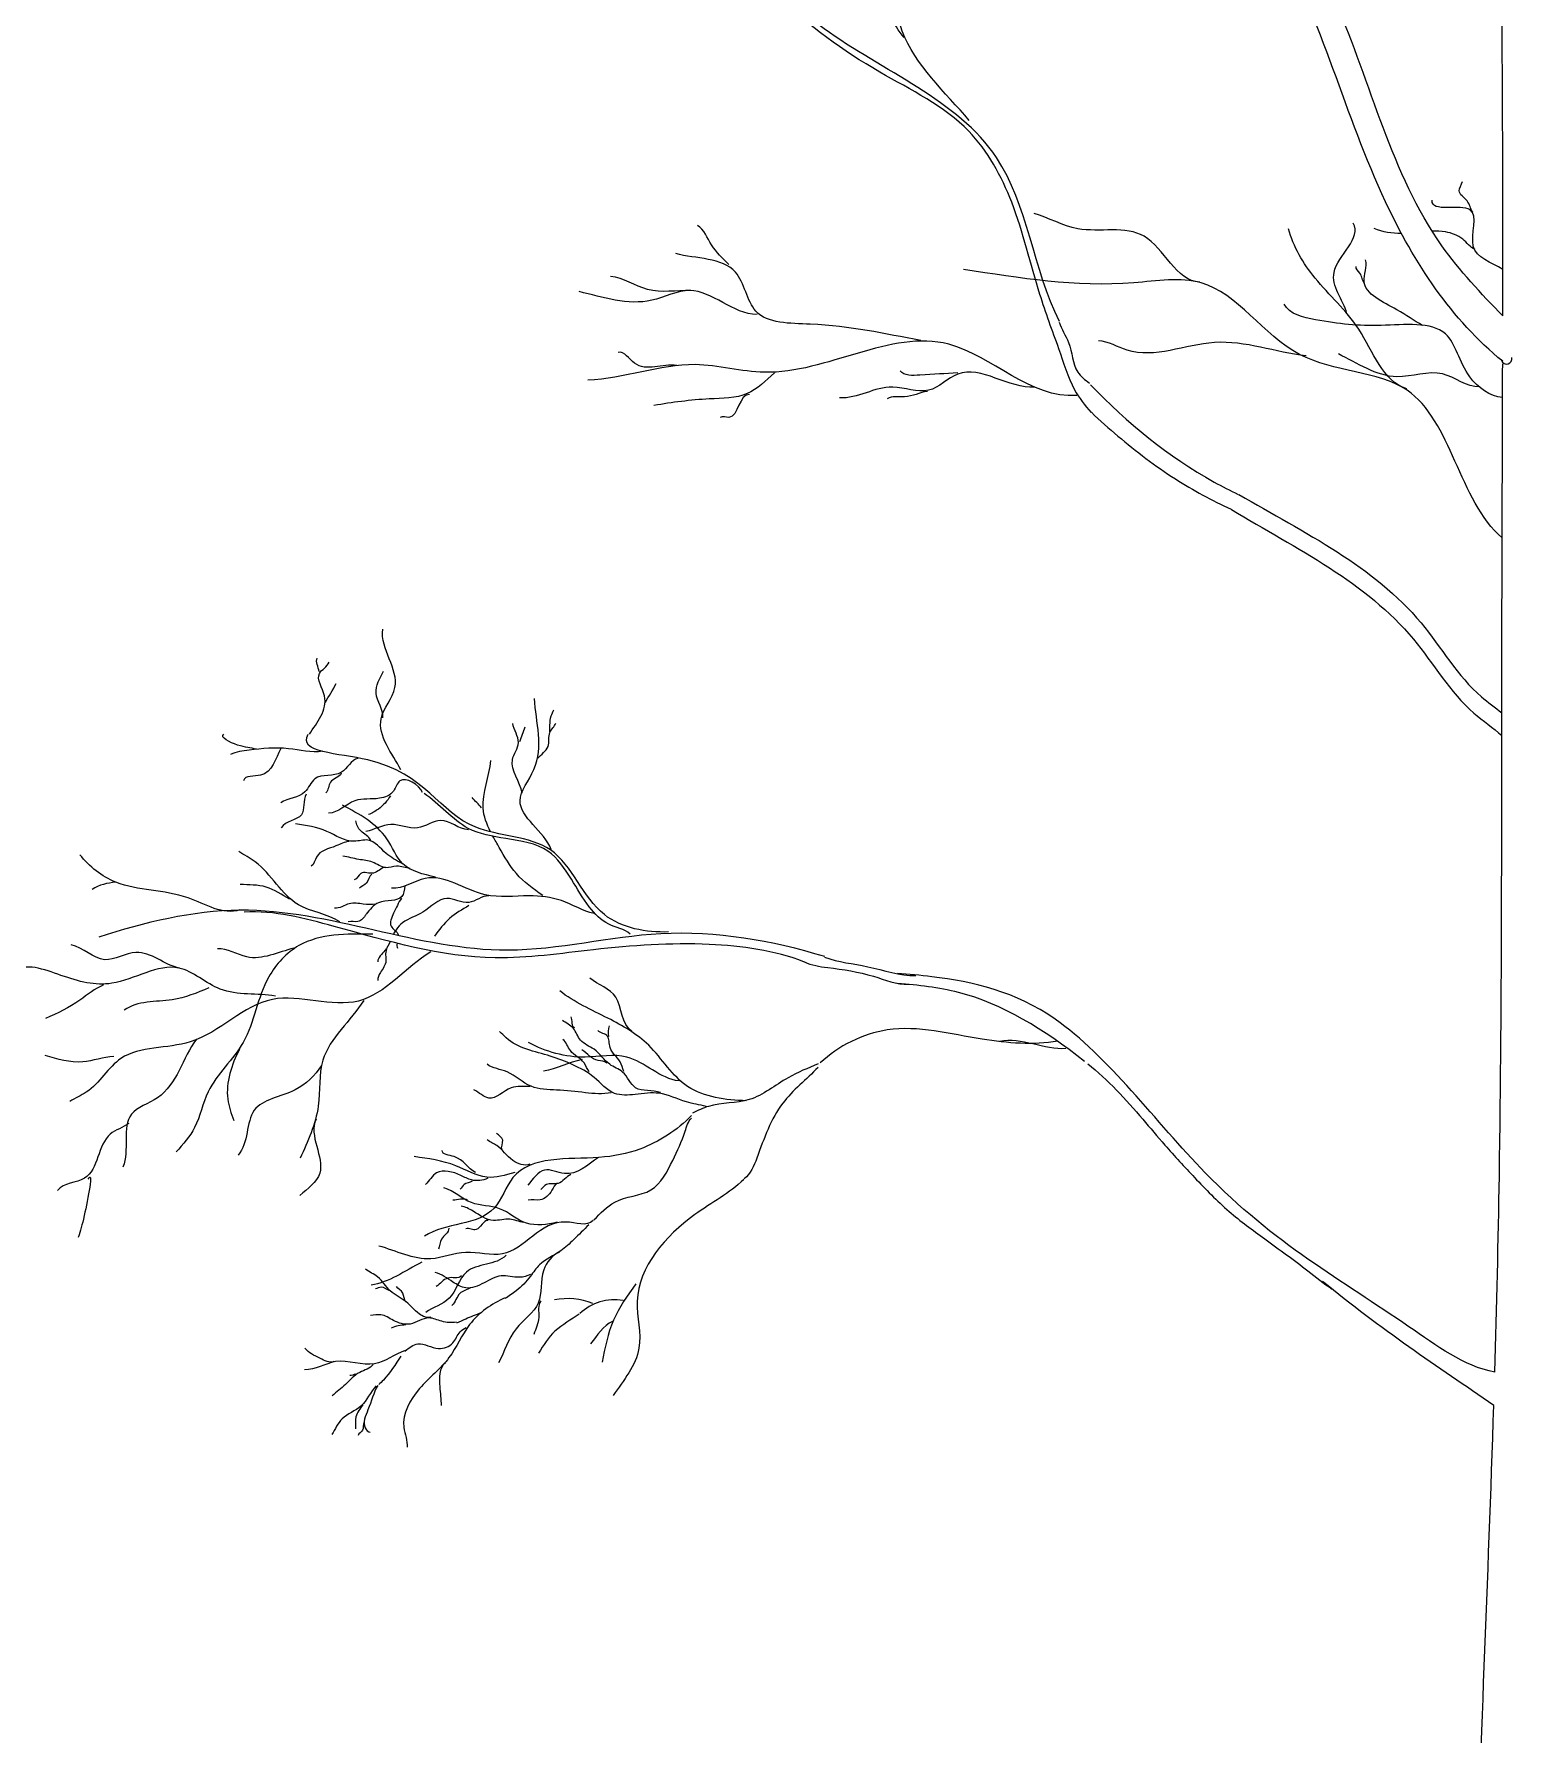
# Model space of a CAD drawing. Header units: millimetres. Extents: x 87938 to 265635, y 330093 to 434310.
# Drawn here: x 185433 to 187851, y 335322 to 338105 of the extents above; entities that cross this region are included whole.
import ezdxf

# ---------------------------------------------------------------- set-up
doc = ezdxf.new("R2010")
doc.units = ezdxf.units.MM

# ---------------------------------------------------------------- blocks, each defined once
blk = doc.blocks.new('A$C62A603CB')
for centre, radius, start, end in [((4130.4, 6994.7), 12.5, 197.6382, 14.2584), ((1935.9, 4637.7), 160, 68.2823, 101.0479), ((2045.8, 4677.4), 117.7, 80.2065, 133.6037)]:
    blk.add_arc(centre, radius, start, end)
for points, start_tangent, end_tangent in [([(3085.3, 7081.4), (2938.2, 7465.3), (2535.3, 7766.1), (2167, 8259.9), (1776.7, 8769.1), (1635.1, 8772.5), (1390, 8815.8)], (-0.44236, 0.896838), (-0.9714, 0.237451)), ([(2874.7, 7551.2), (2718, 7760.5), (2697.3, 7935.4), (2671.6, 8153.9), (2599.7, 8267.8), (2508.1, 8600.1), (2418, 8733.1)], (-0.64331, 0.765606), (-0.474471, 0.880271)), ([(2722.8, 7745.7), (2653.9, 7845.1), (2548.7, 7863.5), (2460.1, 7910.6), (2404.7, 7914.6), (2177.5, 7912.2), (2097.4, 7877.2)], (-0.709002, 0.705207), (-0.999904, 0.013869)), ([(4051.2, 7337.3), (4037.9, 7363.8), (4019.3, 7386.8), (4027.3, 7408.9)], (-0.538477, 0.84264), (0.210367, 0.977622)), ([(3413.6, 7173.5), (3283.4, 7280.9), (3128.1, 7298.6), (3026, 7334.1)], (-0.998528, 0.054236), (-0.961889, 0.273439)), ([(2312.8, 7215), (2272.3, 7260.6), (2239.3, 7306.2)], (-0.697518, 0.716568), (-0.855064, 0.518523)), ([(3897, 6924.3), (3784.8, 7063.5), (3682.8, 7183.3), (3620.6, 7298.6)], (-0.952464, 0.30465), (-0.255974, 0.966684)), ([(3757.3, 7100.6), (3727.1, 7196.6), (3771.5, 7311.9)], (-0.281011, 0.959705), (-0.543387, 0.839483)), ([(2761.7, 7037.5), (2503, 7075.5), (2376.2, 7105.9), (2328.1, 7197.2), (2188.6, 7240.3)], (-0.984615, 0.174737), (-0.967218, 0.253947)), ([(3798.1, 7170.1), (3787.5, 7194.6), (3779, 7210.5)], (-0.572336, 0.820019), (0.274972, 0.961452)), ([(3934.1, 7072.5), (3874.1, 7109.2), (3797.5, 7175.8), (3800.8, 7225.8)], (-0.884348, 0.466828), (-0.290388, 0.956909)), ([(2224.1, 7154.1), (2122.6, 7156.6), (2036.4, 7187.1)], (-0.9998, 0.019991), (-0.996767, 0.080346)), ([(2378.8, 7098.3), (2221.5, 7154.1), (2132.8, 7131.3), (1962.9, 7151.6)], (-1, 0), (-0.973337, 0.229381)), ([(3125.8, 6909), (2826.7, 7028.6), (2396, 6962.9), (2234.5, 6980.8), (1983.3, 6944.9)], (-0.996688, -0.081321), (-0.999688, -0.02498)), ([(2191.1, 6979.2), (2092.2, 6984.3), (2054.2, 7009.6)], (-0.99097, 0.134085), (-0.983468, -0.181083)), ([(3661.9, 7001.2), (3447.6, 7032.5), (3243.4, 7014.7), (3176.9, 7036.9)], (-0.993757, 0.111564), (-0.997633, 0.068768)), ([(4067.5, 6929.2), (3980.8, 6959.2), (3874.1, 6952.6), (3737.4, 7005.9)], (-0.998904, -0.046804), (-0.901604, 0.432563)), ([(2419.3, 6961.4), (2355.9, 6913.3), (2267.2, 6900.6), (2137.8, 6885.4)], (-0.752727, -0.658332), (-0.986634, -0.162954)), ([(3028, 6928.5), (2848, 6958.9), (2779.5, 6920.9), (2695.8, 6928.5), (2571.5, 6903.1)], (-0.996584, -0.082585), (-0.997929, 0.064326)), ([(2848, 6961.4), (2759.2, 6956.4), (2713.5, 6966.5)], (-0.998263, -0.058923), (-0.584942, 0.811075)), ([(2361, 6910.7), (2312.8, 6857.5), (2292.5, 6857.5)], (-0.990501, 0.137503), (-0.8443, -0.535871)), ([(2776.9, 6918.4), (2723.7, 6905.7), (2683.1, 6900.6)], (-0.988069, -0.154013), (-0.814926, -0.579565)), ([(1546.5, 6033.8), (1500.4, 6153), (1532.7, 6225.9), (1503.9, 6362.4)], (-0.466841, 0.884341), (0.130984, 0.991385)), ([(1332.7, 6117), (1367.8, 6206.5), (1356.3, 6259.2), (1378.5, 6285.5)], (0.539049, 0.842275), (0.303828, 0.952727)), ([(1355.4, 6263.7), (1351, 6295.1)], (-0.158656, 0.987334), (0.442171, 0.896931)), ([(1504.1, 6155.2), (1488.4, 6212.9), (1505.6, 6264.7)], (0.135491, 0.990779), (0.420961, 0.907079)), ([(1370, 6190.9), (1395.1, 6235.8)], (0.419671, 0.907676), (0.376035, 0.926606)), ([(1897.7, 5847.4), (1825, 5961.4), (1857.3, 6034.3), (1858.4, 6200.4)], (-0.352709, 0.935733), (-0.065611, 0.997845)), ([(1829.7, 5979), (1807, 6057.3), (1821.1, 6097.4), (1808, 6141.9)], (-0.14111, 0.989994), (-0.13076, 0.991414)), ([(1866.4, 6060.6), (1890.3, 6088.4), (1894.6, 6121.2), (1908.4, 6142.8)], (0.629069, 0.777349), (0.341186, 0.939996)), ([(1209.2, 6081.7), (1164.5, 6091.7), (1132.9, 6117.4)], (-0.960554, 0.278094), (0.819331, 0.573321)), ([(1363.7, 6077.1), (1283.7, 6083.1), (1191.8, 6079.8), (1148.3, 6069.6)], (-0.989852, -0.142102), (-0.910441, -0.41364)), ([(1265.7, 6083.6), (1218.5, 6021.1), (1178.5, 6008.3)], (-0.454868, -0.890559), (-0.294181, -0.95575)), ([(2172.1, 5654.7), (2021.9, 5695.4), (1896, 5846.4), (1721.3, 5899.3), (1469.4, 6056.8), (1329.9, 6116.7)], (-0.999456, -0.032971), (0.516808, 0.856102)), ([(1446.5, 6060.4), (1407.5, 6027.9), (1345.4, 6012.6), (1322.1, 5982.2), (1265.6, 5956.6)], (-0.982133, -0.188186), (-0.822493, -0.568776)), ([(1407, 6025.9), (1381.9, 6004.8), (1370.8, 5979.8)], (-0.329968, -0.943992), (-0.782157, -0.623082)), ([(1597, 5980.8), (1544.1, 6008), (1529.1, 5984.2), (1496.5, 5967.1), (1439, 5961.3), (1377.4, 5932.7)], (-0.382634, 0.9239), (-0.999959, 0.009049)), ([(1325, 5977.2), (1313.9, 5928.5), (1267, 5898.2)], (-0.473178, -0.880967), (-0.483221, -0.875498)), ([(1521.9, 5973.3), (1494, 5942), (1471.1, 5928.9)], (-0.471678, -0.881771), (-0.908911, -0.416991)), ([(2082.5, 5649.8), (2032.3, 5672.8), (1986.8, 5713.5), (1944.8, 5778.2), (1890.2, 5843.3), (1791.6, 5873.1), (1704, 5896.9), (1600.5, 5978.4)], (-0.763762, 0.645498), (-0.838009, 0.545657)), ([(1476.2, 5868.7), (1452.8, 5890.8), (1441.2, 5914.4)], (-0.404671, 0.914462), (-0.148151, 0.988965)), ([(1704.6, 5893.5), (1639.5, 5915.5), (1585.3, 5898), (1523, 5906.1), (1464.7, 5889.7)], (-0.999493, 0.031845), (-0.985347, -0.170565)), ([(1425.9, 5866.5), (1394.8, 5855.7), (1349.2, 5829.7), (1336.6, 5808.2)], (-0.994773, -0.102111), (-0.883406, -0.468609)), ([(1170.2, 5706.2), (1049.3, 5734.4), (880.1, 5771.1), (796.6, 5835.1)], (-0.946182, -0.323634), (-0.608359, 0.793662)), ([(1403.8, 5678.2), (1307.1, 5718.3), (1206, 5818.6), (1167.5, 5842.9)], (-0.829999, 0.557765), (-0.839263, 0.543726)), ([(1568, 5803.1), (1536.6, 5808.2), (1510.9, 5805), (1480.4, 5817.7), (1448.4, 5824.3), (1410.9, 5832.2)], (-0.988729, 0.149719), (-0.985564, 0.169303)), ([(1510.1, 5806.3), (1482.6, 5792.3), (1453, 5791.4), (1437.6, 5776.3)], (-0.989632, -0.143626), (-0.954116, -0.299438)), ([(880.1, 5771.1), (825, 5753.9)], (-0.992221, -0.124486), (-0.805278, -0.592898)), ([(1286.3, 5731), (1231.6, 5759.6), (1170.8, 5765.7)], (-0.853009, 0.521896), (-0.998688, 0.051208)), ([(1478.6, 5790), (1466, 5768.6), (1449.4, 5757.3)], (-0.851861, -0.523768), (-0.727667, -0.68593)), ([(1998.3, 5697.8), (1921.7, 5727.9), (1846.2, 5739), (1743.5, 5741.8), (1603.2, 5779.9), (1524.8, 5757.1)], (-0.979738, 0.200285), (-0.995948, 0.08993)), ([(2537.1, 5597.1), (2153.9, 5650.3), (1796.6, 5611.9), (1170.5, 5705.5), (840.4, 5642.6)], (-0.956574, 0.29149), (-0.952935, -0.303175)), ([(2490, 5584.4), (2267.2, 5625.6), (1996.5, 5613.2), (1766.9, 5594.2), (1390.5, 5667.7), (1179.9, 5700.9)], (-0.931608, 0.363463), (-0.997974, -0.063621)), ([(1487.8, 5719.8), (1458.4, 5719.8), (1425.9, 5720.7), (1391.5, 5710.7)], (-0.987512, -0.157543), (-0.985517, 0.169577)), ([(1465.3, 5695.3), (1446.2, 5679), (1423.5, 5678.5)], (-0.637097, -0.770783), (-0.956773, -0.290835)), ([(1616.4, 5608.1), (1447.4, 5493.2), (1246.5, 5497.1), (1054.4, 5397.8), (892.4, 5359.1), (811.2, 5280.1), (773.1, 5258.2)], (-0.857112, -0.51513), (-0.826796, -0.562502)), ([(1029.5, 5570), (927.4, 5606.8), (854, 5589.9), (776.2, 5624.7)], (-0.98195, 0.189139), (-0.979221, 0.202796)), ([(1296.3, 5616.7), (1186.2, 5596.3), (1117.8, 5614.9)], (-0.972707, -0.232037), (-0.994628, -0.103512)), ([(1513.1, 5613.4), (1511.5, 5586.7), (1498.5, 5559.7), (1492.3, 5541)], (-0.523577, -0.851978), (0.06346, -0.997984)), ([(1253.2, 5504.6), (1124.5, 5521.1), (1027.7, 5570.3), (871.1, 5534.7), (752.2, 5553.3), (639.5, 5560.8)], (-0.983629, 0.180203), (-0.767113, -0.641512)), ([(2489.4, 5584.8), (2543.8, 5571.7), (2650.7, 5551.1), (2733.2, 5532.4)], (0.89025, -0.455472), (0.999278, 0.037982)), ([(2536.3, 5596), (2637.6, 5573.5), (2750.1, 5552.9)], (0.934283, -0.356533), (0.99932, 0.036859)), ([(851.7, 5530.8), (796.2, 5495.3), (715.8, 5452.8)], (-0.926979, -0.375112), (-0.930108, -0.367287)), ([(2086.3, 5423), (2048.7, 5502.3), (1987.8, 5546.4)], (-0.864448, 0.502723), (-0.794492, 0.607275)), ([(1097.7, 5523.8), (1012.2, 5496.4), (900, 5471.9)], (-0.917686, -0.397306), (-0.807161, -0.590331)), ([(1459.8, 5494.8), (1364.1, 5355.1), (1353.3, 5247.8), (1311.1, 5126)], (-0.527975, -0.84926), (-0.416544, -0.909115)), ([(2353.3, 5260.1), (2216.6, 5293.3), (2125.5, 5389.8), (2030.4, 5453), (1917.8, 5517)], (-0.999327, 0.036675), (-0.783065, 0.62194)), ([(2153.2, 5279.2), (2095, 5290.6), (2064.5, 5327.1), (2034.6, 5345.3), (1997.8, 5380.6), (1966.1, 5401.7), (1949.6, 5429.2), (1923.9, 5448.1)], (-0.92947, 0.368897), (-0.782975, 0.622053)), ([(1952.6, 5430.9), (1944.1, 5456.6)], (-0.970907, 0.239458), (-0.553207, 0.833044)), ([(2259.6, 5246.9), (2213.6, 5257.5), (2150.2, 5277.5), (2093.8, 5274.9), (2046, 5277.4), (1997.9, 5314.8), (1948.1, 5344.4), (1895.7, 5364.5), (1792.6, 5407.4), (1776.7, 5421.7)], (-0.971953, 0.235177), (-0.832893, 0.553434)), ([(2067.5, 5328.9), (2058.6, 5351.3), (2035.3, 5385), (2029, 5411.1), (2006.6, 5424.2)], (-0.429066, 0.903273), (-0.71858, 0.695444)), ([(2032.4, 5410.7), (2034.1, 5435.2)], (-0.089568, 0.995981), (0.320908, 0.94711)), ([(1068.9, 5404.2), (977.6, 5267.1), (916.6, 5228.5), (896.9, 5105.2)], (-0.605606, -0.795765), (-0.387883, -0.921709)), ([(1169.3, 5380), (1141.9, 5263.9), (1156, 5214)], (-0.470524, -0.882387), (0.351209, -0.936297)), ([(2196.5, 5306.6), (2074.7, 5362.2), (1977.2, 5362), (1844.6, 5396)], (-0.99468, 0.10301), (-0.886994, 0.46178)), ([(1986.5, 5327.9), (1974.6, 5348.6), (1942.5, 5377.3), (1925.2, 5403.4)], (-0.631497, 0.775378), (-0.768453, 0.639906)), ([(2027.4, 5348.2), (2007.5, 5354.1), (1969.5, 5379.4)], (-0.676765, 0.736199), (-0.824731, 0.565525)), ([(875.3, 5363.7), (803, 5351.1), (715.2, 5365.8)], (-0.99769, -0.067926), (-0.956803, 0.290739)), ([(1360.6, 5342.2), (1299.3, 5285.5), (1203.8, 5237.8), (1166.2, 5133.2)], (-0.549935, -0.835207), (-0.669524, -0.742791)), ([(2038, 5279), (1977.7, 5279), (1910.5, 5285.2), (1850.6, 5293.9), (1794.5, 5327.6), (1747.9, 5345.6)], (-0.976044, -0.217573), (-0.789708, 0.613483)), ([(1969.8, 5356.2), (1879.7, 5329.3)], (-0.981481, -0.191559), (-0.986176, -0.165704)), ([(2521.6, 5338), (2438.9, 5254.4), (2378.2, 5126.2), (2348.7, 5077.8)], (-0.706775, -0.707438), (-0.814619, -0.579996)), ([(3151.4, 5346.8), (3280.1, 5217), (3331.8, 5156.5), (3401.2, 5080.8), (3481.9, 5001.4), (3565.1, 4937.1), (3666, 4862.7), (3722.8, 4819.8)], (0.780253, -0.625464), (0.827934, -0.560825)), ([(1848.5, 5293.4), (1804.2, 5290), (1751.9, 5266.3), (1717.2, 5285.7)], (-0.999807, -0.019663), (-0.901397, 0.432993)), ([(1348.3, 5217), (1356.7, 5090.8), (1310.5, 5039)], (-0.451237, -0.892404), (-0.762943, -0.646466)), ([(2225.8, 5225.7), (2105, 5147.1), (2009.2, 5127.7), (1808.3, 5080.7), (1764.2, 5008.9), (1601.8, 4943.7)], (-0.702376, -0.711806), (-0.835191, -0.54996)), ([(1997.6, 4981.7), (2046.4, 5023.4), (2130.4, 5051.7), (2181.8, 5120.8), (2210.6, 5188.7), (2225.6, 5219.5)], (0.717895, 0.696152), (0.706044, 0.708168)), ([(910.8, 5207.1), (867.3, 5182.2), (807.2, 5079.1), (744.3, 5050.2)], (-0.800244, -0.599674), (-0.571091, -0.820887)), ([(1783.2, 5145.1), (1784.6, 5167.8), (1769.6, 5183.7)], (-0.536463, 0.843924), (-0.791237, 0.611509)), ([(1720.7, 5092.4), (1670.8, 5129.5), (1643.1, 5144)], (-0.889785, 0.45638), (0.024838, 0.999691)), ([(1847.6, 5112.1), (1808.2, 5120.7), (1770.5, 5155.6), (1747.8, 5168.6)], (-0.903038, -0.429561), (-0.832893, 0.553434)), ([(815.8, 5076.7), (806.6, 4992), (792.6, 4940.6)], (0.458951, 0.888462), (-0.30353, -0.952822)), ([(1749.3, 5079.3), (1711.2, 5075.1), (1686.7, 5085.5), (1630, 5091.7), (1603.8, 5064.1)], (-0.868186, -0.496239), (-0.747343, -0.664439)), ([(2007.9, 5127.6), (1928.6, 5089.9), (1882.1, 5098.2), (1842.9, 5063.1)], (-0.813112, -0.582107), (-0.688795, -0.724956)), ([(1912, 4976.3), (1839.7, 4974.2), (1776.9, 5007.8), (1711.6, 5022), (1646.9, 5056.9)], (-0.969618, -0.244626), (-0.954572, 0.297982)), ([(1713.1, 5072), (1694.4, 5064.6), (1685, 5053.3)], (-0.836357, -0.548185), (-0.839221, -0.543791)), ([(1912.8, 5067.4), (1899.2, 5050.9), (1871.6, 5028.4), (1844.1, 5027.4)], (-0.946949, -0.321382), (-0.963769, -0.266739)), ([(1944, 5087.5), (1913.7, 5066.8), (1886.5, 5064.3), (1873.5, 5052.6)], (-0.949304, -0.31436), (-0.705954, -0.708258)), ([(2348, 5076.4), (2233.2, 4993.9), (2098.8, 4791.6), (2102.8, 4681.6), (2042.6, 4571.5)], (-0.716005, -0.698096), (-0.573464, -0.819231)), ([(1702.4, 5027.2), (1667.8, 5027.6)], (-0.808485, 0.588516), (-0.999631, -0.027177)), ([(1833.1, 4975.7), (1801, 4983.1), (1763.2, 4980.4), (1715, 5002), (1687, 5013.8)], (-0.988625, 0.150403), (-0.991874, 0.127226)), ([(1995.5, 4980), (1932, 4976.7), (1783.8, 4902), (1698.2, 4905.6), (1616.4, 4890.6), (1495.1, 4920.6)], (-0.693693, -0.720271), (-0.962857, 0.270011)), ([(1750.7, 4980.6), (1722.3, 4958.9), (1698.2, 4961)], (-0.991422, 0.130701), (-0.953459, -0.301522)), ([(1658.4, 4962), (1641.3, 4936.4), (1634.1, 4913.3)], (0.040383, -0.999184), (-0.463569, -0.886061)), ([(1792.4, 4898.9), (1699.5, 4859.4), (1659, 4798.4), (1604.8, 4765)], (-0.698472, -0.715637), (-0.794851, -0.606805)), ([(1916.5, 4905.8), (1880.3, 4864.6), (1867.5, 4787.3), (1815.5, 4727), (1774.6, 4647.5)], (-0.925823, -0.377959), (-0.477747, -0.878497)), ([(1616.4, 4753.9), (1589.3, 4762.1), (1558.8, 4790), (1521.7, 4815.8), (1492.2, 4848.4), (1463.8, 4866.2)], (-0.959431, -0.281943), (-0.811805, 0.583928)), ([(1595.5, 4883.2), (1536.4, 4850.4), (1476.7, 4828.8)], (-0.888227, -0.459404), (-0.983755, -0.179515)), ([(1849.5, 4854.1), (1823.6, 4847.4), (1780.7, 4850.9), (1741, 4834.5), (1698, 4822.8), (1668.2, 4836.4), (1626.7, 4859)], (-0.895849, -0.44436), (-0.959254, 0.282544)), ([(1523.2, 4814.7), (1500.3, 4824.5), (1486.8, 4820.4)], (-0.960446, 0.278465), (-0.996128, -0.087913)), ([(1558.3, 4789.2), (1550.8, 4810.6), (1535.9, 4825.9)], (-0.71082, 0.703374), (-0.627755, 0.778411)), ([(1688.5, 4850.7), (1655.8, 4845.7), (1629.3, 4826)], (-0.722752, -0.691108), (-0.860117, -0.510097)), ([(1709.2, 4822.5), (1684.1, 4809.5), (1665.6, 4781.6)], (-0.893838, -0.44839), (-0.779368, -0.626567)), ([(1790.4, 4799.8), (1707.2, 4736.9), (1658.9, 4659.7), (1590.1, 4587.3), (1553.4, 4496.5), (1560.9, 4450)], (-0.916963, -0.398973), (-0.108115, -0.994138)), ([(1873.6, 4792.1), (1868.8, 4753.8), (1857.3, 4714)], (-0.652155, -0.758086), (-0.328639, -0.944456)), ([(1676.2, 4742.4), (1641.8, 4744.6), (1612.1, 4752.4), (1567.9, 4738.2), (1529, 4746.7), (1499.6, 4759.7), (1475.7, 4758.1)], (-0.987698, -0.156375), (-0.999048, -0.043622)), ([(1557.9, 4736.2), (1523.5, 4728.6)], (-0.999006, -0.044579), (-0.88819, -0.459477)), ([(1963, 4761.6), (1906.6, 4721.8), (1868.1, 4670.3)], (-0.790351, -0.612654), (-0.537083, -0.84353)), ([(2041.3, 4744), (1989.9, 4692.3)], (-0.922552, -0.385873), (-0.619601, -0.784917)), ([(1556.4, 4676.2), (1485, 4645.2), (1393.7, 4650.3), (1321.2, 4631.5)], (-0.94462, -0.328165), (-0.99739, 0.072207)), ([(1390, 4650.5), (1357.4, 4658.2), (1322.2, 4681.6)], (-0.931992, -0.362478), (-0.61535, 0.788254)), ([(1481.5, 4643.9), (1450.2, 4625.2), (1417.1, 4597), (1385.8, 4570.2)], (-0.560433, -0.8282), (-0.713668, -0.700484)), ([(1441.3, 4621.3), (1426.8, 4618.3)], (-0.973011, -0.23076), (-0.967978, 0.251034)), ([(1650.7, 4647.4), (1637.1, 4591.5), (1640.6, 4547.8)], (-0.805786, -0.592206), (0.018731, -0.999825)), ([(1488.5, 4594.1), (1453, 4546.4), (1409.3, 4516.5), (1385.1, 4480)], (-0.67645, -0.736488), (-0.527334, -0.849658)), ([(1492.7, 4594.8), (1469.6, 4537.5), (1463.1, 4495.5), (1474.9, 4485.1)], (-0.501811, -0.864977), (0.978453, -0.206469)), ([(1457.6, 4549.5), (1441.4, 4521.5), (1440.3, 4493.4)], (-0.592923, -0.805259), (-0.096765, -0.995307)), ([(1460.5, 4508.6), (1456.7, 4489.8), (1446.3, 4477.9)], (-0.578526, -0.815664), (-0.286667, -0.95803))]:
    blk.add_spline(points, degree=3, dxfattribs=dict(start_tangent=start_tangent, end_tangent=end_tangent))
for points, end_tangent in [([(3084.2, 7018), (3039.9, 7145), (2973.8, 7360.4), (2873.4, 7526.8), (2665.4, 7664.9), (2429.5, 7840.2), (2243, 8082.3), (2118.9, 8349), (1978.2, 8618.4), (1857.6, 8737.8)], (-0.987978, 0.154594)), ([(1894.4, 6122.3), (1894.7, 6138.1), (1897.8, 6159.8), (1903.9, 6174)], (-0.02908, 0.999577)), ([(1547.6, 5815.3), (1512, 5838.5), (1469.6, 5869.4), (1437.3, 5866.7), (1373.5, 5889.8), (1300.3, 5907.4)], (-0.979428, 0.201796)), ([(1985.7, 4970.3), (1950.2, 4935.4), (1920.4, 4909.2), (1870.5, 4876.7), (1849.2, 4850.1), (1815.7, 4815.7), (1789.6, 4797.6)], (-0.473337, -0.880881)), ([(2095.7, 4832.2), (2043.2, 4746.9), (2016.6, 4648.7)], (-0.52912, -0.848547)), ([(1677.6, 4740.9), (1698, 4750.4), (1734.4, 4765.2)], (0.705256, 0.708953))]:
    blk.add_spline(points, degree=3, dxfattribs=dict(end_tangent=end_tangent))
for points, knots in [([(4121.4, 7094.8), (4071, 7146.8), (3876.4, 7353), (3793.6, 7733.9), (3625.9, 8035.3), (3543.7, 8142.8), (3523.9, 8166)], [0.0010354, 0.0010354, 0.0010354, 0.0010354, 0.0429396, 0.1628002, 0.2176836, 0.2414118, 0.2414118, 0.2414118, 0.2414118]), ([(4121.2, 6988.7), (4002, 7085.6), (3787.3, 7412.3), (3687.1, 7843.2), (3530.7, 8072), (3495, 8117.8)], [0.0045673, 0.0045673, 0.0045673, 0.0045673, 0.0935573, 0.2217445, 0.2554939, 0.2554939, 0.2554939, 0.2554939]), ([(4121.6, 7203.2), (4095.2, 7220.1), (4025, 7239.1), (4087.2, 7377.8), (3954, 7334.8), (3956.3, 7365.2)], [0.00624746, 0.00624746, 0.00624746, 0.00624746, 0.02328415, 0.03974547, 0.05739214, 0.05739214, 0.05739214, 0.05739214]), ([(4056.3, 7250.3), (4045.2, 7255.5), (4028.6, 7278.7), (3991.7, 7292.4), (3966.8, 7293), (3956.5, 7292.6)], [0, 0, 0, 0, 0.007084, 0.01562242, 0.02160918, 0.02160918, 0.02160918, 0.02160918]), ([(4120, 6575.7), (4018.6, 6663.4), (3990.4, 6972.6), (3615, 6958.7), (3469.8, 7202.1), (3172.3, 7153.1), (2993, 7182.9), (2861.6, 7203.5)], [0.0069721, 0.0069721, 0.0069721, 0.0069721, 0.0856576, 0.1367351, 0.1916494, 0.221937, 0.2988995, 0.2988995, 0.2988995, 0.2988995]), ([(4121, 6904), (4092.2, 6905.9), (4024.5, 6953.9), (4003.2, 7087.6), (3826.3, 7066.2), (3715.4, 7078.5), (3622.7, 7097.9), (3610.8, 7122.5)], [0.0039049, 0.0039049, 0.0039049, 0.0039049, 0.0207084, 0.0428758, 0.072071, 0.1017649, 0.117582, 0.117582, 0.117582, 0.117582]), ([(3084.9, 7080.4), (3089.5, 7063.5), (3115.7, 7029.6), (3115.4, 6968.6), (3145, 6945.3), (3155.6, 6937.5)], [0, 0, 0, 0, 0.01012219, 0.02407821, 0.03147399, 0.03147399, 0.03147399, 0.03147399]), ([(3083.6, 7018.6), (3094.6, 6986), (3110.7, 6930.2), (3144.6, 6885.7), (3159.4, 6869.3)], [0, 0, 0, 0, 0.01990872, 0.03273932, 0.03273932, 0.03273932, 0.03273932]), ([(4102.9, 4625.8), (4107.4, 4778.7), (4120.8, 5358.8), (4118, 6144.5), (4120.7, 6777.4), (4121.2, 6982.8)], [0.8937102, 0.8937102, 0.8937102, 0.8937102, 0.9822107, 1.2295311, 1.3483951, 1.3483951, 1.3483951, 1.3483951]), ([(3158.3, 6933.6), (3243.2, 6845.4), (3356.5, 6752.1), (3484.1, 6686.7), (3503, 6677.6)], [0, 0, 0, 0, 0.07090618, 0.08302163, 0.08302163, 0.08302163, 0.08302163]), ([(3160.1, 6869.4), (3179.9, 6850), (3242.9, 6794.9), (3348.6, 6713.7), (3441.6, 6663.5), (3486.6, 6643)], [0, 0, 0, 0, 0.0160255, 0.04837138, 0.07692471, 0.07692471, 0.07692471, 0.07692471]), ([(3487.4, 6642.2), (3640.1, 6550.3), (3873.6, 6437.1), (4011.2, 6190), (4098.8, 6132.5), (4119.2, 6113.6)], [0, 0, 0, 0, 0.0995077, 0.1425416, 0.158693, 0.158693, 0.158693, 0.158693]), ([(3504.7, 6677.3), (3658, 6588.1), (3891.6, 6474.9), (4025.2, 6234.9), (4103.5, 6179.3), (4119.3, 6166.7)], [0, 0, 0, 0, 0.0995077, 0.1425416, 0.1541667, 0.1541667, 0.1541667, 0.1541667]), ([(1756.2, 5888.7), (1747.1, 5906.7), (1726.5, 5960.3), (1754.1, 6017.9), (1756.3, 6055.4)], [0.03728873, 0.03728873, 0.03728873, 0.03728873, 0.04865342, 0.07041365, 0.07041365, 0.07041365, 0.07041365]), ([(1877.8, 5739.8), (1856, 5755.2), (1813.5, 5786), (1784.3, 5838.9), (1766.4, 5869.5), (1761.6, 5878.3)], [0, 0, 0, 0, 0.01541833, 0.02949481, 0.03509204, 0.03509204, 0.03509204, 0.03509204]), ([(1548.1, 5733.9), (1540.5, 5722.8), (1531.8, 5703.1), (1514.5, 5666.8), (1539.1, 5655.4), (1540.7, 5646.7), (1540.8, 5646.1)], [0, 0, 0, 0, 0.00775582, 0.01366704, 0.01879465, 0.01914512, 0.01914512, 0.01914512, 0.01914512]), ([(1752.2, 5738.8), (1735.8, 5740.3), (1705.6, 5710.1), (1647.5, 5748.7), (1603.3, 5696.3), (1557.2, 5685.4), (1536.4, 5662.9), (1530.8, 5652.6), (1528.9, 5648.8)], [0, 0, 0, 0, 0.00954633, 0.01958069, 0.03204293, 0.04236706, 0.04665594, 0.04918363, 0.04918363, 0.04918363, 0.04918363]), ([(1521.4, 5632.2), (1518.1, 5624.9), (1509.6, 5608.4), (1492.7, 5595.1), (1492.3, 5584.7)], [0.0527156, 0.0527156, 0.0527156, 0.0527156, 0.05734789, 0.06341736, 0.06341736, 0.06341736, 0.06341736]), ([(4102.9, 4625.8), (4029.6, 4639.8), (3811.6, 4804.1), (3475.6, 4986.3), (3108.9, 5486.2), (2858.7, 5544.4), (2733.5, 5555.7), (2706.6, 5557.5)], [0.0032351, 0.0032351, 0.0032351, 0.0032351, 0.0468377, 0.1530504, 0.2278546, 0.2852002, 0.3008608, 0.3008608, 0.3008608, 0.3008608]), ([(3144.2, 5352.1), (3049, 5427.6), (2905.8, 5514.6), (2755.4, 5530.3), (2707.7, 5534)], [0.21584438, 0.21584438, 0.21584438, 0.21584438, 0.27553248, 0.30310937, 0.30310937, 0.30310937, 0.30310937]), ([(3081.4, 5399.1), (3024.9, 5390.1), (2886.4, 5399.9), (2698.8, 5453), (2568.9, 5388.5), (2526.5, 5348.7)], [0.8556109, 0.8556109, 0.8556109, 0.8556109, 0.8892534, 0.9322249, 0.9658864, 0.9658864, 0.9658864, 0.9658864]), ([(3893.5, 7.8), (3906.7, 67.5), (3964.1, 240.1), (4065.1, 849.2), (4072.2, 1707.4), (4048.2, 2637), (4058.6, 3540.4), (4087.5, 4141.8), (4100.5, 4548.1)], [0, 0, 0, 0, 0.0354298, 0.1049595, 0.3560432, 0.5303606, 0.6434251, 0.8787245, 0.8787245, 0.8787245, 0.8787245])]:
    blk.add_open_spline(points, degree=3, knots=knots)
for points in [[(4121.4, 7094.8), (4121.9, 7374.1), (4121.5, 7653.4), (4118.1, 7932.7)], [(3884.5, 7287.5), (3862.5, 7287.3), (3840.8, 7290), (3821.1, 7298.9)], [(1537.5, 5628.2), (1536.7, 5623.9), (1536.6, 5619.9), (1538.8, 5616.6)], [(2945.7, 5399.7), (2996.5, 5409.5), (3050.4, 5379.3), (3100.7, 5382.8)], [(4100.5, 4548.1), (3968.7, 4638.1), (3835.9, 4726.4), (3700.3, 4837.8)]]:
    blk.add_open_spline(points, degree=3)
for points in [[(1824.8, 6099.6), (1837.2, 6133.9)], [(1735, 5945), (1712.9, 5969.1)], [(1555.6, 5762.4), (1548.8, 5737.6), (1494.4, 5723.1), (1465.7, 5696.2)], [(1705.6, 5716.4), (1660.1, 5686.1), (1625, 5645)], [(1546.4, 4663.4), (1505.5, 4607.3), (1494.9, 4596.6)]]:
    blk.add_spline(points, degree=3)
for points, start_tangent in [([(1627.7, 5782.9), (1551, 5814.3), (1513.5, 5872.5), (1409.7, 5951.2)], (-0.939004, 0.343905)), ([(1480.6, 5649.5), (1308.2, 5622.8), (1237.9, 5550.1), (1177.9, 5396.5), (1096.1, 5280.9), (1064.3, 5197.6), (1021.2, 5140.4)], (-0.738879, -0.673838)), ([(2521.5, 5346.1), (2451.4, 5314), (2360.5, 5263), (2265.7, 5247.1), (2228.1, 5231.4)], (-0.793007, -0.609212)), ([(1812.4, 5092.4), (1747.5, 5081.5), (1674.9, 5108.1), (1577.3, 5129.5)], (-0.757494, -0.652843)), ([(1555.8, 4674.9), (1586.4, 4691.7), (1634.3, 4681.2), (1667.9, 4694.3), (1685, 4720.1), (1698.8, 4730.4)], (0.983642, -0.180136))]:
    blk.add_spline(points, degree=3, dxfattribs=dict(start_tangent=start_tangent))

msp = doc.modelspace()

# ---------------------------------------------------------------- block references
at = {"xscale": 0.7, "yscale": 0.7, "zscale": 0.7}
msp.add_blockref('A$C62A603CB', (184950.7, 332677.3), dxfattribs=at)

doc.saveas('drawing.dxf')
